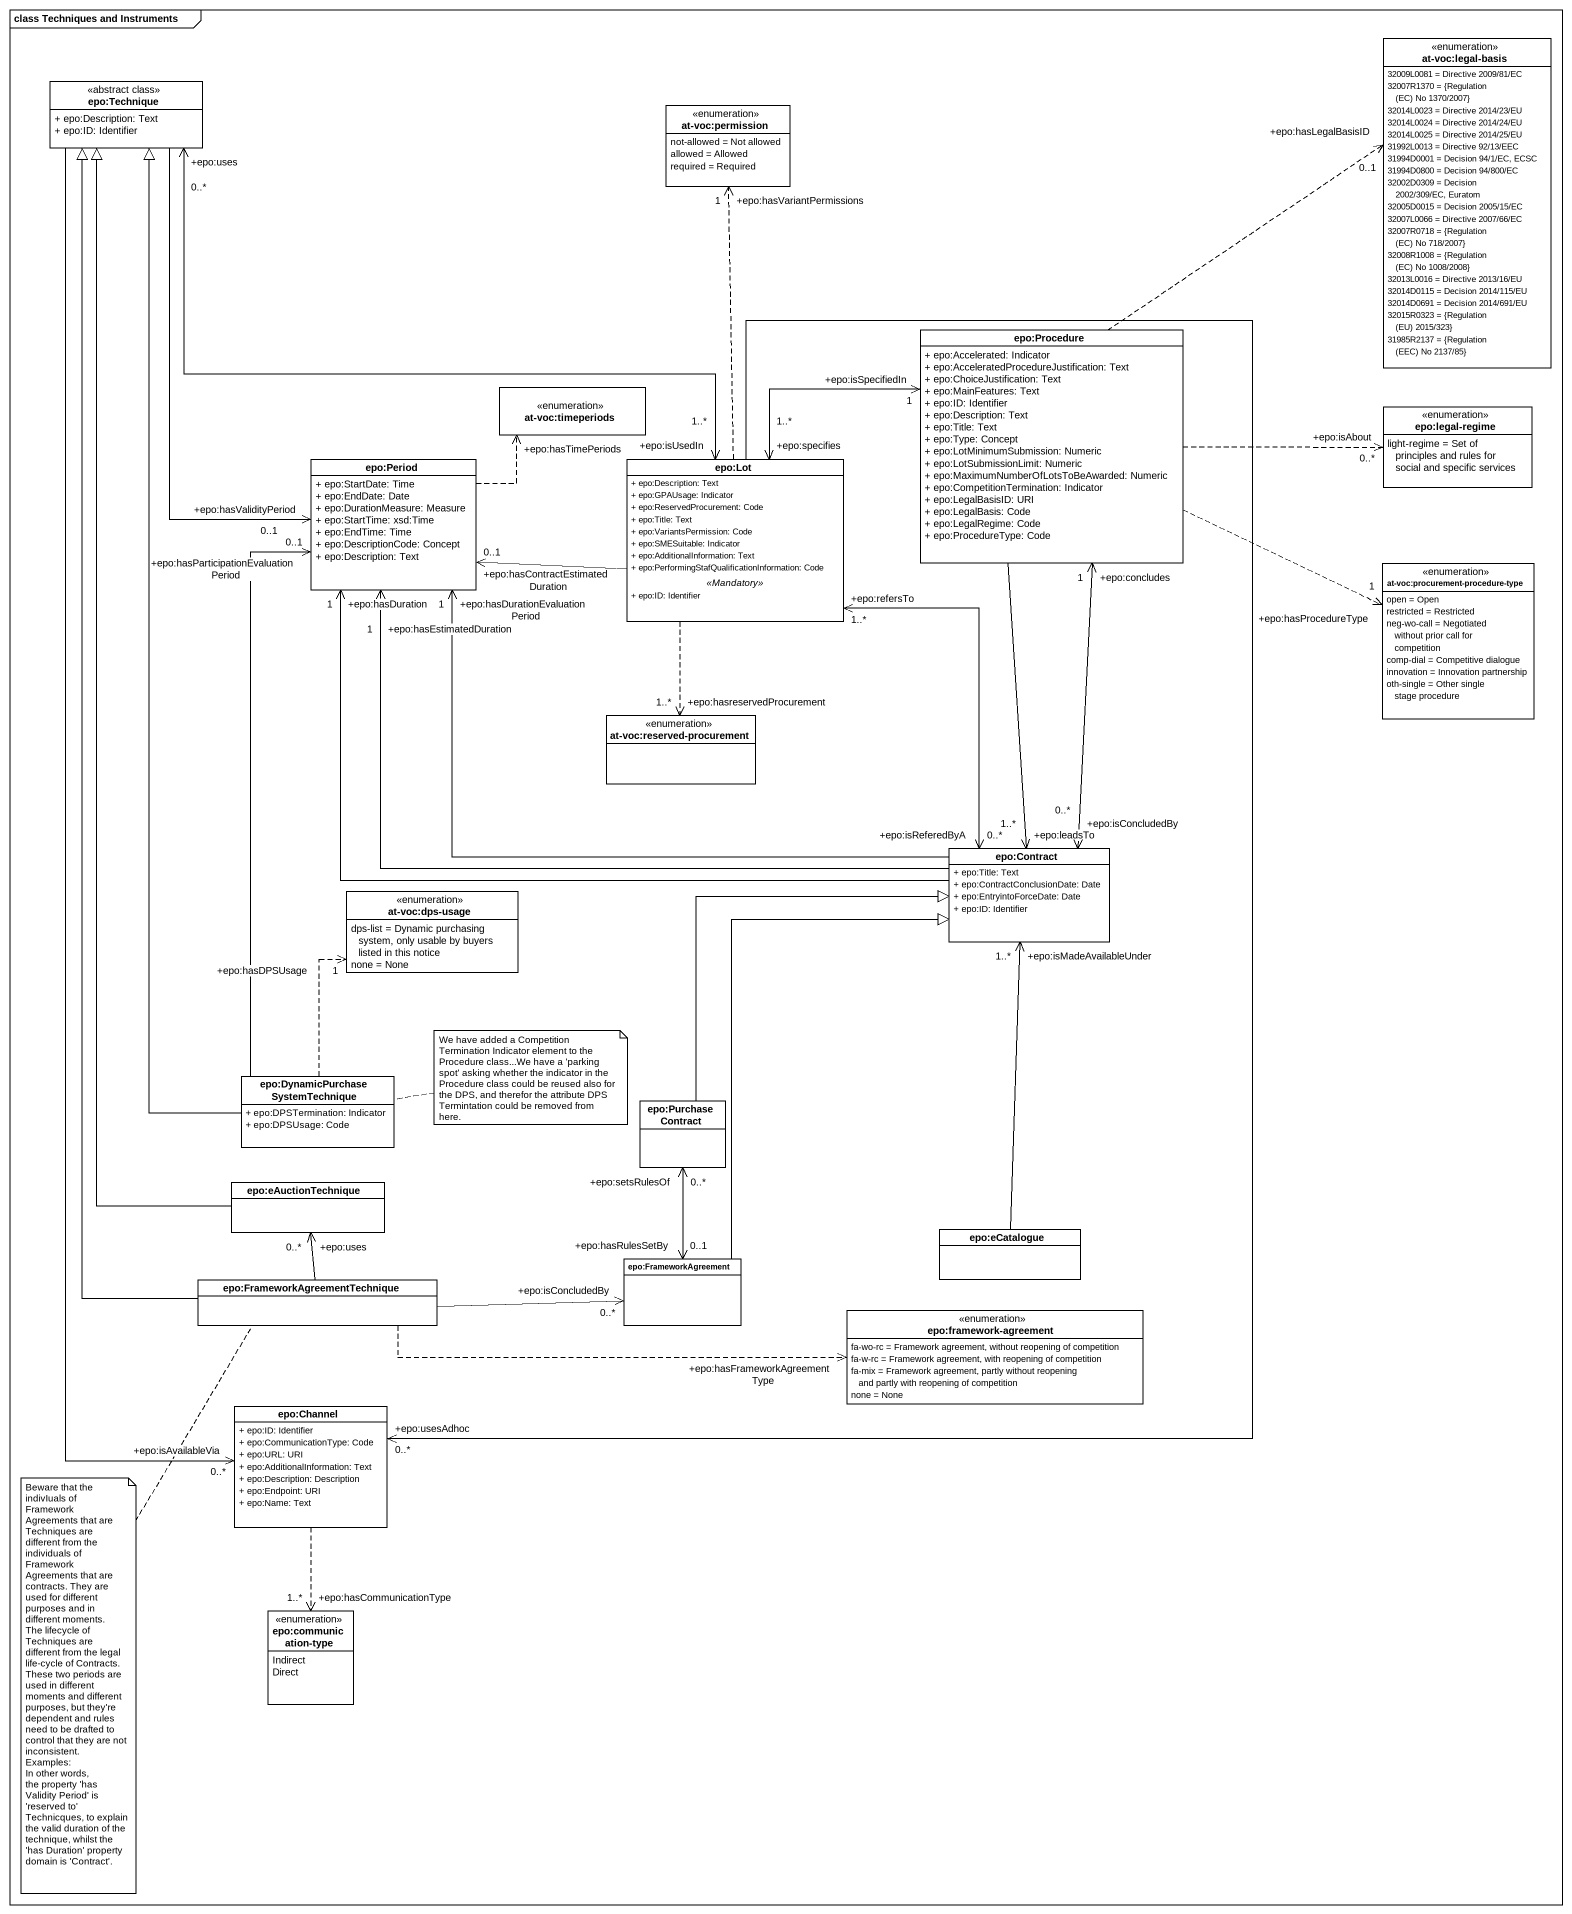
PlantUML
@startuml
mainframe class Techniques and Instruments
hide circle
hide empty members
skinparam classAttributeIconSize 0
enum "at-voc:legal-basis" as at_voc_legal_basis {
  32009L0081 = Directive 2009/81/EC
  {field} 32007R1370 = {Regulation (EC) No 1370/2007}
  32014L0023 = Directive 2014/23/EU
  32014L0024 = Directive 2014/24/EU
  32014L0025 = Directive 2014/25/EU
  31992L0013 = Directive 92/13/EEC
  31994D0001 = Decision 94/1/EC, ECSC
  31994D0800 = Decision 94/800/EC
  32002D0309 = Decision 2002/309/EC, Euratom
  32005D0015 = Decision 2005/15/EC
  32007L0066 = Directive 2007/66/EC
  {field} 32007R0718 = {Regulation (EC) No 718/2007}
  {field} 32008R1008 = {Regulation (EC) No 1008/2008}
  32013L0016 = Directive 2013/16/EU
  32014D0115 = Decision 2014/115/EU
  32014D0691 = Decision 2014/691/EU
  {field} 32015R0323 = {Regulation (EU) 2015/323}
  {field} 31985R2137 = {Regulation (EEC) No 2137/85}
}
class "epo:Technique" as epo_Technique <<abstract class>> {
  + epo:Description: Text
  + epo:ID: Identifier
}
enum "at-voc:permission" as at_voc_permission {
  not-allowed = Not allowed
  allowed = Allowed
  required = Required
}
class "epo:Procedure" as epo_Procedure {
  + epo:Accelerated: Indicator
  + epo:AcceleratedProcedureJustification: Text
  + epo:ChoiceJustification: Text
  + epo:MainFeatures: Text
  + epo:ID: Identifier
  + epo:Description: Text
  + epo:Title: Text
  + epo:Type: Concept
  + epo:LotMinimumSubmission: Numeric
  + epo:LotSubmissionLimit: Numeric
  + epo:MaximumNumberOfLotsToBeAwarded: Numeric
  + epo:CompetitionTermination: Indicator
  + epo:LegalBasisID: URI
  + epo:LegalBasis: Code
  + epo:LegalRegime: Code
  + epo:ProcedureType: Code
}
enum "at-voc:timeperiods" as at_voc_timeperiods
enum "epo:legal-regime" as epo_legal_regime {
  light-regime = Set of principles and rules for social and specific services
}
class "epo:Period" as epo_Period {
  + epo:StartDate: Time
  + epo:EndDate: Date
  + epo:DurationMeasure: Measure
  + epo:StartTime: xsd:Time
  + epo:EndTime: Time
  + epo:DescriptionCode: Concept
  + epo:Description: Text
}
class "epo:Lot" as epo_Lot {
  + epo:Description: Text
  + epo:GPAUsage: Indicator
  + epo:ReservedProcurement: Code
  + epo:Title: Text
  + epo:VariantsPermission: Code
  + epo:SMESuitable: Indicator
  + epo:AdditionalInformation: Text
  + epo:PerformingStafQualificationInformation: Code
  .. <<Mandatory>> ..
  + epo:ID: Identifier
}
enum "at-voc:procurement-procedure-type" as at_voc_procurement {
  open = Open
  restricted = Restricted
  neg-wo-call = Negotiated without prior call for competition
  comp-dial = Competitive dialogue
  innovation = Innovation partnership
  oth-single = Other single stage procedure
}
enum "at-voc:reserved-procurement" as at_voc_reserved_procurement
class "epo:Contract" as epo_Contract {
  + epo:Title: Text
  + epo:ContractConclusionDate: Date
  + epo:EntryintoForceDate: Date
  + epo:ID: Identifier
}
enum "at-voc:dps-usage" as at_voc_dps_usage {
  dps-list = Dynamic purchasing system, only usable by buyers listed in this notice
  none = None
}
class "epo:DynamicPurchaseSystemTechnique" as epo_DynamicPurchaseSystemTec {
  + epo:DPSTermination: Indicator
  + epo:DPSUsage: Code
}
class "epo:PurchaseContract" as epo_PurchaseContract
class "epo:eAuctionTechnique" as epo_eAuctionTechnique
class "epo:FrameworkAgreement" as epo_FrameworkAgreement
class "epo:eCatalogue" as epo_eCatalogue
class "epo:FrameworkAgreementTechnique" as epo_FrameworkAgreementTechni
enum "epo:framework-agreement" as epo_framework_agreement {
  fa-wo-rc = Framework agreement, without reopening of competition
  fa-w-rc = Framework agreement, with reopening of competition
  fa-mix = Framework agreement, partly without reopening and partly with reopening of competition
  none = None
}
class "epo:Channel" as epo_Channel {
  + epo:ID: Identifier
  + epo:CommunicationType: Code
  + epo:URL: URI
  + epo:AdditionalInformation: Text
  + epo:Description: Description
  + epo:Endpoint: URI
  + epo:Name: Text
}
enum "epo:communication-type" as epo_communication_type {
  Indirect
  Direct
}
epo_Technique --> "+epo:hasValidityPeriod\n0..1" epo_Period
epo_Technique "+epo:uses\n0..*" <--> "+epo:isUsedIn\n1..*" epo_Lot
epo_Technique --> "+epo:isAvailableVia\n0..*" epo_Channel
epo_Procedure .right.> "+epo:hasLegalBasisID\n0..1" at_voc_legal_basis
epo_Procedure .right.> "+epo:isAbout\n0..*" epo_legal_regime
epo_Procedure "+epo:isSpecifiedIn\n1" <-left-> "+epo:specifies\n1..*" epo_Lot
epo_Procedure .right.> "+epo:hasProcedureType\n1" at_voc_procurement
epo_Procedure --> "+epo:leadsTo\n1..*" epo_Contract
epo_Procedure "+epo:concludes\n1" <--> "+epo:isConcludedBy\n0..*" epo_Contract
epo_Period .up.> "+epo:hasTimePeriods" at_voc_timeperiods
epo_Lot .up.> "+epo:hasVariantPermissions\n1" at_voc_permission
epo_Lot -left-> "+epo:hasContractEstimatedDuration\n0..1" epo_Period
epo_Lot ..> "+epo:hasreservedProcurement\n1..*" at_voc_reserved_procurement
epo_Lot --> "+epo:usesAdhoc\n0..*" epo_Channel
epo_Contract -left-> "+epo:hasDuration\n1" epo_Period
epo_Contract -left-> "+epo:hasEstimatedDuration\n1" epo_Period
epo_Contract -left-> "+epo:hasDurationEvaluationPeriod\n1" epo_Period
epo_Contract "+epo:isReferedByA\n0..*" <-up-> "+epo:refersTo\n1..*" epo_Lot
epo_DynamicPurchaseSystemTec -up-|> epo_Technique
epo_DynamicPurchaseSystemTec -up-> "+epo:hasParticipationEvaluationPeriod\n0..1" epo_Period
epo_DynamicPurchaseSystemTec .up.> "+epo:hasDPSUsage\n1" at_voc_dps_usage
epo_PurchaseContract -up-|> epo_Contract
epo_PurchaseContract "+epo:setsRulesOf\n0..*" <--> "+epo:hasRulesSetBy\n0..1" epo_FrameworkAgreement
epo_eAuctionTechnique -up-|> epo_Technique
epo_FrameworkAgreement -up-|> epo_Contract
epo_eCatalogue -up-> "+epo:isMadeAvailableUnder\n1..*" epo_Contract
epo_FrameworkAgreementTechni -up-|> epo_Technique
epo_FrameworkAgreementTechni -up-> "+epo:uses\n0..*" epo_eAuctionTechnique
epo_FrameworkAgreementTechni -right-> "+epo:isConcludedBy\n0..*" epo_FrameworkAgreement
epo_FrameworkAgreementTechni .right.> "+epo:hasFrameworkAgreementType" epo_framework_agreement
epo_Channel ..> "+epo:hasCommunicationType\n1..*" epo_communication_type
note right of epo_DynamicPurchaseSystemTec : We have added a Competition Termination Indicator element to the Procedure class...We have a 'parking spot' asking whether the indicator in the Procedure class could be reused also for the DPS, and therefor the attribute DPS Termintation could be removed from here.
note bottom of epo_FrameworkAgreementTechni
  Beware that the indivIuals of Framework Agreements that are Techniques are different from the individuals of Framework Agreements that are contracts. They are used for different purposes and in different moments.
  The lifecycle of Techniques are different from the legal life-cycle of Contracts. These two periods are used in different moments and different purposes, but they're dependent and rules need to be drafted to control that they are not inconsistent.
  Examples:
  In other words,
  the property 'has Validity Period' is 'reserved to' Technicques, to explain the valid duration of the technique, whilst the 'has Duration' property domain is 'Contract'.
end note
@enduml
